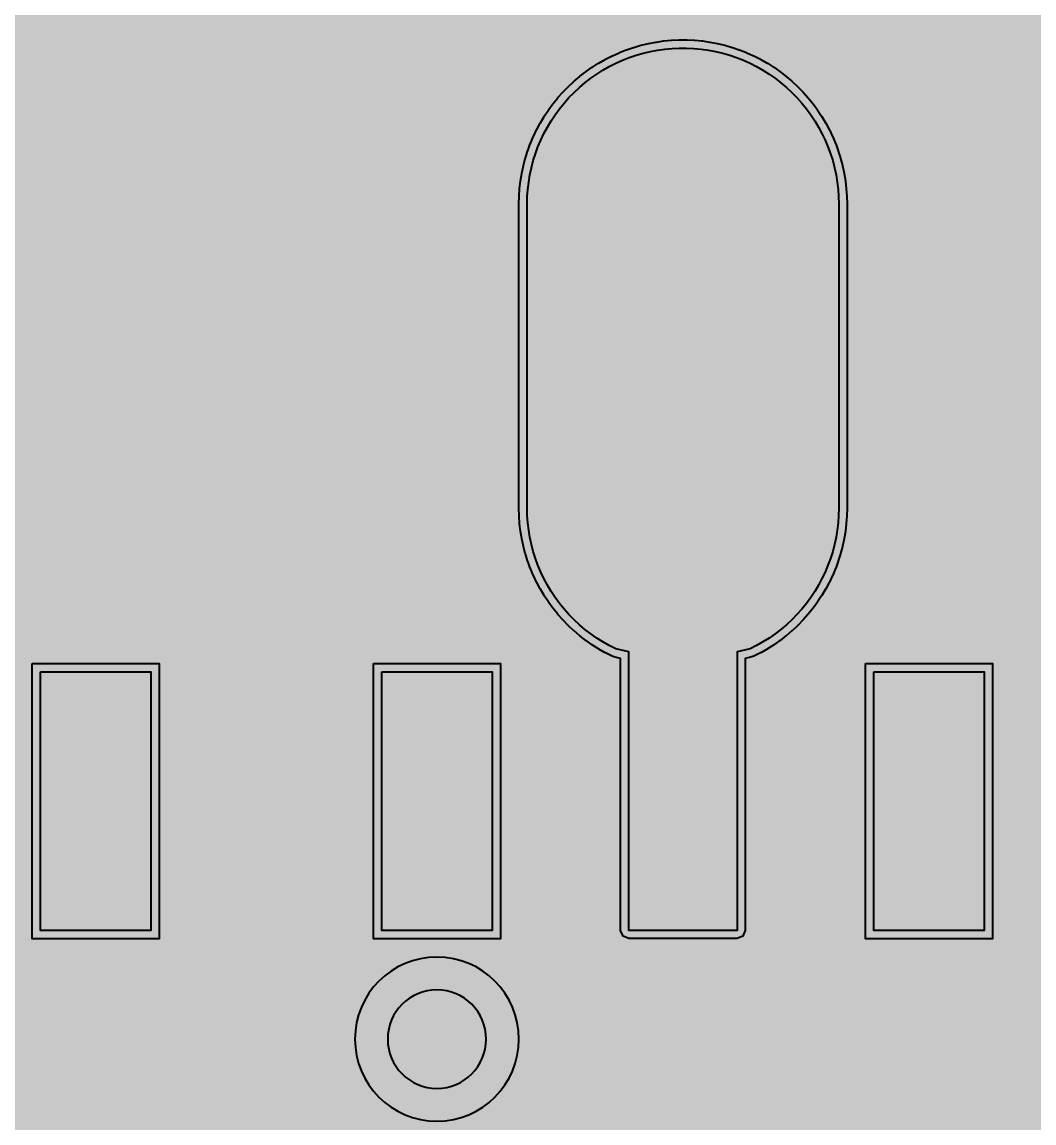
# Model space of a CAD drawing. Header units: millimetres. Extents: x -1 to 101, y -101 to 2.
# Drawn here: x 52.49 to 58.65, y -75.71 to -69 of the extents above; entities that cross this region are included whole.
import ezdxf

# ---------------------------------------------------------------- set-up
doc = ezdxf.new("R2010")
doc.units = ezdxf.units.MM
doc.header["$MEASUREMENT"] = 0
for name, color, linetype, true_color in [('Bottom-Layer', 7, 'Continuous', 0x0000ff), ('Document-Layer', 7, 'Continuous', 0xffffff), ('Hole-Layer', 7, 'Continuous', 0x222222), ('Inner2', 7, 'Continuous', 0x008000), ('Multi-Layer', 7, 'Continuous', 0xc0c0c0), ('Top-Layer', 7, 'Continuous', 0xff0000), ('Top-Paste-Mask-Layer', 7, 'Continuous', 0x808080), ('Top-Silkscreen-Layer', 7, 'Continuous', 0xffcc00), ('Top-Solder-Mask-Layer', 7, 'Continuous', 0x800080)]:
    doc.layers.add(name, color=color, linetype=linetype, true_color=true_color)

msp = doc.modelspace()

# ---------------------------------------------------------------- hatches: boundary and pattern name
at = {"layer": 'Inner2'}
msp.add_hatch(color=256, dxfattribs=at).paths.add_polyline_path([(0.3581, -96.0002), (0.3581, -63.3423), (7.5514, -63.3423), (7.2403, -63.7038), (7.1014, -64.16), (7.1581, -64.6336), (7.4008, -65.0441), (7.7883, -65.3221), (8.255, -65.4203), (8.7217, -65.3221), (9.1093, -65.0441), (9.352, -64.6336), (9.4086, -64.16), (9.2697, -63.7038), (8.9587, -63.3423), (9.2011, -63.3423), (9.2335, -63.3623), (9.271, -63.3693), (10.0574, -63.3693), (9.7743, -63.7149), (9.6431, -64.142), (9.6834, -64.587), (9.8891, -64.9837), (10.2296, -65.2729), (10.6543, -65.4117), (11.1, -65.3794), (11.5002, -65.1808), (11.7955, -64.8455), (11.9419, -64.4234), (11.9419, -64.747), (11.9803, -64.9399), (12.0895, -65.1035), (12.1127, -65.1266), (12.2762, -65.2359), (12.4691, -65.2743), (15.685, -65.2743), (15.685, -65.7861), (15.7155, -65.8598), (15.7891, -65.8903), (30.6071, -65.8903), (30.6807, -65.8598), (30.7112, -65.7861), (30.7112, -65.2743), (68.8793, -65.2743), (72.3597, -68.7546), (72.3597, -99.6421), (4, -99.6421), (3.1896, -99.5508), (2.4199, -99.2814), (1.7293, -98.8475), (1.1527, -98.2709), (0.7188, -97.5803), (0.4494, -96.8106)])
at = {"layer": 'Top-Layer'}
for points in [[(56.3575, -65.2743), (56.3575, -66.3364), (56.4054, -66.5155), (56.5365, -66.6466), (56.7156, -66.6945), (56.961, -66.6945), (56.961, -66.7715), (56.9488, -66.7715), (56.7698, -66.8195), (56.6387, -66.9506), (56.5907, -67.1296), (56.5907, -68.5066), (56.645, -68.6963), (56.7915, -68.8284), (56.7861, -68.8272), (56.7807, -68.8262), (56.737, -68.8178), (56.7287, -68.8164), (56.7204, -68.8151), (56.6763, -68.8088), (56.6679, -68.8078), (56.6595, -68.8069), (56.6152, -68.8027), (56.6068, -68.802), (56.5984, -68.8015), (56.554, -68.7995), (56.5456, -68.7992), (56.5372, -68.7991), (56.4927, -68.7991), (56.4843, -68.7992), (56.4759, -68.7995), (56.4314, -68.8015), (56.4231, -68.802), (56.4147, -68.8027), (56.3703, -68.8069), (56.362, -68.8078), (56.3536, -68.8088), (56.3095, -68.8151), (56.3012, -68.8164), (56.2929, -68.8178), (56.2492, -68.8262), (56.2441, -68.8272), (56.239, -68.8282), (56.3853, -68.6961), (56.4395, -68.5066), (56.4395, -67.1296), (56.3915, -66.9506), (56.2605, -66.8195), (56.0814, -66.7715), (54.9488, -66.7715), (54.7698, -66.8195), (54.6387, -66.9506), (54.5907, -67.1296), (54.5907, -68.5066), (54.6387, -68.6857), (54.7698, -68.8168), (54.9488, -68.8648), (56.0814, -68.8648), (56.0948, -68.8645), (56.1083, -68.8638), (56.0723, -68.876), (56.0643, -68.8789), (56.0563, -68.8819), (56.0149, -68.8982), (56.0072, -68.9013), (55.9996, -68.9046), (55.959, -68.9229), (55.9513, -68.9265), (55.9437, -68.9302), (55.9039, -68.9503), (55.8966, -68.9542), (55.8893, -68.9582), (55.8505, -68.9802), (55.8433, -68.9844), (55.8361, -68.9888), (55.7985, -69.0125), (55.7914, -69.0171), (55.7844, -69.0218), (55.7479, -69.0473), (55.7411, -69.0522), (55.7344, -69.0573), (55.6991, -69.0845), (55.6925, -69.0897), (55.686, -69.095), (55.652, -69.1238), (55.6457, -69.1294), (55.6395, -69.135), (55.6069, -69.1654), (55.6008, -69.1712), (55.5949, -69.1771), (55.5638, -69.2089), (55.558, -69.215), (55.5524, -69.2212), (55.5228, -69.2545), (55.5172, -69.2609), (55.5119, -69.2673), (55.4839, -69.302), (55.4787, -69.3086), (55.4736, -69.3153), (55.4472, -69.3512), (55.4424, -69.358), (55.4377, -69.3649), (55.413, -69.4021), (55.4085, -69.4091), (55.4041, -69.4162), (55.3812, -69.4544), (55.377, -69.4617), (55.3729, -69.469), (55.3519, -69.5083), (55.348, -69.5158), (55.3442, -69.5234), (55.325, -69.5637), (55.3216, -69.5712), (55.3183, -69.5788), (55.301, -69.6198), (55.2978, -69.6276), (55.2948, -69.6355), (55.2794, -69.6773), (55.2766, -69.6853), (55.274, -69.6933), (55.2606, -69.7358), (55.2582, -69.7438), (55.256, -69.7519), (55.2446, -69.7949), (55.2426, -69.803), (55.2408, -69.8111), (55.2314, -69.8547), (55.2297, -69.863), (55.2282, -69.8714), (55.221, -69.9153), (55.2197, -69.9236), (55.2186, -69.9319), (55.2134, -69.9761), (55.2125, -69.9845), (55.2119, -69.9929), (55.2087, -70.0373), (55.2082, -70.0456), (55.208, -70.0538), (55.2069, -70.0984), (55.2068, -70.1026), (55.2068, -70.1069), (55.2068, -71.9611), (55.2068, -71.9654), (55.2069, -71.9697), (55.208, -72.0142), (55.2082, -72.0225), (55.2087, -72.0308), (55.2119, -72.0752), (55.2125, -72.0836), (55.2134, -72.0919), (55.2186, -72.1362), (55.2197, -72.1445), (55.221, -72.1528), (55.2282, -72.1967), (55.2297, -72.2051), (55.2314, -72.2134), (55.2408, -72.257), (55.2426, -72.2651), (55.2446, -72.2732), (55.256, -72.3162), (55.2582, -72.3243), (55.2606, -72.3323), (55.274, -72.3748), (55.2766, -72.3828), (55.2794, -72.3908), (55.2948, -72.4326), (55.2978, -72.4405), (55.301, -72.4483), (55.3183, -72.4893), (55.3216, -72.4969), (55.325, -72.5044), (55.3442, -72.5446), (55.348, -72.5522), (55.3519, -72.5598), (55.3729, -72.599), (55.3736, -72.6003), (55.3743, -72.6015), (55.3627, -72.6009), (55.3511, -72.6007), (54.6791, -72.6007), (54.5, -72.6487), (54.3689, -72.7798), (54.321, -72.9589), (54.321, -74.5339), (54.3689, -74.713), (54.5, -74.844), (54.6791, -74.892), (55.3511, -74.892), (55.5273, -74.8457), (55.6579, -74.7187), (55.7306, -75.024), (55.9082, -75.2828), (56.0368, -75.4114), (53.5491, -75.4114), (53.4094, -75.4398), (53.2919, -75.5204), (53.2069, -75.2857), (53.0579, -75.0854), (52.8646, -74.892), (53.2711, -74.892), (53.4502, -74.844), (53.5813, -74.713), (53.6292, -74.5339), (53.6292, -72.9589), (53.5598, -72.7469), (53.3782, -72.6171), (53.3782, -68.7607), (53.3782, -68.3341), (53.3735, -68.2697), (53.3595, -68.2067), (53.3595, -67.1296), (53.3115, -66.9506), (53.1804, -66.8195), (53.0014, -66.7715), (52.7672, -66.7715), (52.7672, -66.6945), (53.0126, -66.6945), (53.1917, -66.6466), (53.3228, -66.5155), (53.3708, -66.3364), (53.3708, -65.2743)], [(61.5645, -65.2743), (61.5645, -66.3364), (61.6125, -66.5155), (61.7435, -66.6466), (61.9226, -66.6945), (62.168, -66.6945), (62.168, -66.7715), (62.1559, -66.7715), (61.9768, -66.8195), (61.8457, -66.9506), (61.7977, -67.1296), (61.7977, -68.5066), (61.852, -68.6963), (61.9985, -68.8284), (61.9931, -68.8272), (61.9877, -68.8262), (61.944, -68.8178), (61.9357, -68.8164), (61.9274, -68.8151), (61.8833, -68.8088), (61.8749, -68.8078), (61.8665, -68.8069), (61.8222, -68.8027), (61.8138, -68.802), (61.8055, -68.8015), (61.761, -68.7995), (61.7526, -68.7992), (61.7442, -68.7991), (61.6997, -68.7991), (61.6913, -68.7992), (61.6829, -68.7995), (61.6384, -68.8015), (61.6301, -68.802), (61.6217, -68.8027), (61.5774, -68.8069), (61.569, -68.8078), (61.5606, -68.8088), (61.5165, -68.8151), (61.5082, -68.8164), (61.4999, -68.8178), (61.4562, -68.8262), (61.4511, -68.8272), (61.446, -68.8282), (61.5923, -68.6961), (61.6465, -68.5066), (61.6465, -67.1296), (61.5986, -66.9506), (61.4675, -66.8195), (61.2884, -66.7715), (60.1559, -66.7715), (59.9768, -66.8195), (59.8457, -66.9506), (59.7977, -67.1296), (59.7977, -68.5066), (59.8457, -68.6857), (59.9768, -68.8168), (60.1559, -68.8648), (61.2884, -68.8648), (61.3018, -68.8645), (61.3153, -68.8638), (61.2793, -68.876), (61.2713, -68.8789), (61.2633, -68.8819), (61.2219, -68.8982), (61.2142, -68.9013), (61.2066, -68.9046), (61.166, -68.9229), (61.1583, -68.9265), (61.1507, -68.9302), (61.1109, -68.9503), (61.1036, -68.9542), (61.0963, -68.9582), (61.0575, -68.9802), (61.0503, -68.9844), (61.0431, -68.9888), (61.0055, -69.0125), (60.9984, -69.0171), (60.9914, -69.0218), (60.9549, -69.0473), (60.9481, -69.0522), (60.9414, -69.0573), (60.9061, -69.0845), (60.8995, -69.0897), (60.893, -69.095), (60.859, -69.1238), (60.8527, -69.1294), (60.8465, -69.135), (60.8139, -69.1654), (60.8078, -69.1712), (60.8019, -69.1771), (60.7708, -69.2089), (60.765, -69.215), (60.7594, -69.2212), (60.7298, -69.2545), (60.7243, -69.2609), (60.7189, -69.2673), (60.6909, -69.302), (60.6857, -69.3086), (60.6806, -69.3153), (60.6543, -69.3512), (60.6494, -69.358), (60.6447, -69.3649), (60.62, -69.4021), (60.6155, -69.4091), (60.6111, -69.4162), (60.5882, -69.4544), (60.584, -69.4617), (60.5799, -69.469), (60.5589, -69.5083), (60.555, -69.5158), (60.5512, -69.5234), (60.532, -69.5637), (60.5286, -69.5712), (60.5253, -69.5788), (60.508, -69.6198), (60.5048, -69.6276), (60.5018, -69.6355), (60.4864, -69.6773), (60.4836, -69.6853), (60.481, -69.6933), (60.4676, -69.7358), (60.4652, -69.7438), (60.463, -69.7519), (60.4516, -69.7949), (60.4496, -69.803), (60.4478, -69.8111), (60.4384, -69.8547), (60.4367, -69.863), (60.4353, -69.8714), (60.428, -69.9153), (60.4267, -69.9236), (60.4256, -69.9319), (60.4204, -69.9761), (60.4196, -69.9845), (60.4189, -69.9929), (60.4157, -70.0373), (60.4153, -70.0456), (60.415, -70.0538), (60.4139, -70.0984), (60.4138, -70.1026), (60.4138, -70.1069), (60.4138, -71.9611), (60.4138, -71.9654), (60.4139, -71.9697), (60.415, -72.0142), (60.4153, -72.0225), (60.4157, -72.0308), (60.4189, -72.0752), (60.4196, -72.0836), (60.4204, -72.0919), (60.4256, -72.1362), (60.4267, -72.1445), (60.428, -72.1528), (60.4353, -72.1967), (60.4367, -72.2051), (60.4384, -72.2134), (60.4478, -72.257), (60.4496, -72.2651), (60.4516, -72.2732), (60.463, -72.3162), (60.4652, -72.3243), (60.4676, -72.3323), (60.481, -72.3748), (60.4836, -72.3828), (60.4864, -72.3908), (60.5018, -72.4326), (60.5048, -72.4405), (60.508, -72.4483), (60.5253, -72.4893), (60.5286, -72.4969), (60.532, -72.5044), (60.5512, -72.5446), (60.555, -72.5522), (60.5589, -72.5598), (60.5799, -72.599), (60.5806, -72.6003), (60.5813, -72.6015), (60.5697, -72.6009), (60.5581, -72.6007), (59.8861, -72.6007), (59.707, -72.6487), (59.576, -72.7798), (59.528, -72.9589), (59.528, -74.5339), (59.576, -74.713), (59.707, -74.844), (59.8861, -74.892), (60.5581, -74.892), (60.7344, -74.8456), (60.865, -74.7185), (60.9376, -75.024), (61.1153, -75.2829), (61.2438, -75.4114), (58.7561, -75.4114), (58.5985, -75.448), (58.473, -75.5502), (58.3888, -75.3691), (58.2649, -75.2124), (57.9446, -74.892), (58.3511, -74.892), (58.5302, -74.844), (58.6613, -74.713), (58.7093, -74.5339), (58.7093, -72.9589), (58.6398, -72.7469), (58.4583, -72.6171), (58.4583, -68.7607), (58.4583, -68.3801), (58.4535, -68.3157), (58.4395, -68.2526), (58.4395, -67.1296), (58.3915, -66.9506), (58.2605, -66.8195), (58.0814, -66.7715), (57.8473, -66.7715), (57.8473, -66.6945), (58.0926, -66.6945), (58.2717, -66.6466), (58.4028, -66.5155), (58.4508, -66.3364), (58.4508, -65.2743)], [(57.4649, -70.1069), (57.4649, -71.9611), (57.4639, -72.0057), (57.4608, -72.0501), (57.4555, -72.0943), (57.4483, -72.1383), (57.4389, -72.1818), (57.4276, -72.2249), (57.4142, -72.2674), (57.3989, -72.3092), (57.3816, -72.3502), (57.3624, -72.3904), (57.3414, -72.4297), (57.3185, -72.4679), (57.2938, -72.505), (57.2675, -72.5409), (57.2395, -72.5756), (57.2099, -72.6089), (57.1788, -72.6407), (57.1462, -72.6711), (57.1122, -72.6999), (57.0769, -72.7271), (57.0404, -72.7526), (57.0027, -72.7763), (56.964, -72.7983), (56.9243, -72.8184), (56.845, -72.8367), (56.845, -74.534), (56.185, -74.534), (56.185, -72.8367), (56.1056, -72.8184), (56.0659, -72.7983), (56.0271, -72.7763), (55.9895, -72.7526), (55.9529, -72.7271), (55.9177, -72.6999), (55.8837, -72.6711), (55.8511, -72.6407), (55.82, -72.6089), (55.7904, -72.5756), (55.7624, -72.5409), (55.736, -72.505), (55.7114, -72.4679), (55.6885, -72.4297), (55.6675, -72.3904), (55.6483, -72.3502), (55.631, -72.3092), (55.6156, -72.2674), (55.6023, -72.2249), (55.5909, -72.1818), (55.5816, -72.1383), (55.5743, -72.0943), (55.5691, -72.0501), (55.566, -72.0057), (55.5649, -71.9611), (55.5649, -70.1069), (55.566, -70.0624), (55.5691, -70.018), (55.5743, -69.9737), (55.5816, -69.9298), (55.5909, -69.8862), (55.6023, -69.8432), (55.6156, -69.8007), (55.631, -69.7589), (55.6483, -69.7178), (55.6675, -69.6776), (55.6885, -69.6384), (55.7114, -69.6002), (55.736, -69.563), (55.7624, -69.5271), (55.7904, -69.4925), (55.82, -69.4592), (55.8511, -69.4274), (55.8837, -69.397), (55.9177, -69.3682), (55.9529, -69.341), (55.9895, -69.3155), (56.0271, -69.2917), (56.0659, -69.2698), (56.1056, -69.2496), (56.1463, -69.2314), (56.1877, -69.2151), (56.2298, -69.2007), (56.2726, -69.1883), (56.316, -69.178), (56.3597, -69.1697), (56.4038, -69.1634), (56.4482, -69.1593), (56.4927, -69.1572), (56.5372, -69.1572), (56.5817, -69.1593), (56.626, -69.1634), (56.6702, -69.1697), (56.7139, -69.178), (56.7572, -69.1883), (56.8, -69.2007), (56.8422, -69.2151), (56.8836, -69.2314), (56.9243, -69.2496), (56.964, -69.2698), (57.0027, -69.2917), (57.0404, -69.3155), (57.0769, -69.341), (57.1122, -69.3682), (57.1462, -69.397), (57.1788, -69.4274), (57.2099, -69.4592), (57.2395, -69.4925), (57.2675, -69.5271), (57.2938, -69.563), (57.3185, -69.6002), (57.3414, -69.6384), (57.3624, -69.6776), (57.3816, -69.7178), (57.3989, -69.7589), (57.4142, -69.8007), (57.4276, -69.8432), (57.4389, -69.8862), (57.4483, -69.9298), (57.4555, -69.9737), (57.4608, -70.018), (57.4639, -70.0624)], [(52.5991, -72.9589), (53.2711, -72.9589), (53.2711, -74.5339), (52.5991, -74.5339)], [(54.6791, -72.9589), (55.3511, -72.9589), (55.3511, -74.5339), (54.6791, -74.5339)], [(57.6791, -72.9589), (58.3511, -72.9589), (58.3511, -74.5339), (57.6791, -74.5339)]]:
    msp.add_hatch(color=256, dxfattribs=at).paths.add_polyline_path(points)
at = {"layer": 'Top-Paste-Mask-Layer'}
for points in [[(57.4649, -70.1069), (57.4649, -71.9611), (57.4639, -72.0057), (57.4608, -72.0501), (57.4555, -72.0943), (57.4483, -72.1383), (57.4389, -72.1818), (57.4276, -72.2249), (57.4142, -72.2674), (57.3989, -72.3092), (57.3816, -72.3502), (57.3624, -72.3904), (57.3414, -72.4297), (57.3185, -72.4679), (57.2938, -72.505), (57.2675, -72.5409), (57.2395, -72.5756), (57.2099, -72.6089), (57.1788, -72.6407), (57.1462, -72.6711), (57.1122, -72.6999), (57.0769, -72.7271), (57.0404, -72.7526), (57.0027, -72.7763), (56.964, -72.7983), (56.9243, -72.8184), (56.845, -72.8367), (56.845, -74.534), (56.185, -74.534), (56.185, -72.8367), (56.1056, -72.8184), (56.0659, -72.7983), (56.0271, -72.7763), (55.9895, -72.7526), (55.9529, -72.7271), (55.9177, -72.6999), (55.8837, -72.6711), (55.8511, -72.6407), (55.82, -72.6089), (55.7904, -72.5756), (55.7624, -72.5409), (55.736, -72.505), (55.7114, -72.4679), (55.6885, -72.4297), (55.6675, -72.3904), (55.6483, -72.3502), (55.631, -72.3092), (55.6156, -72.2674), (55.6023, -72.2249), (55.5909, -72.1818), (55.5816, -72.1383), (55.5743, -72.0943), (55.5691, -72.0501), (55.566, -72.0057), (55.5649, -71.9611), (55.5649, -70.1069), (55.566, -70.0624), (55.5691, -70.018), (55.5743, -69.9737), (55.5816, -69.9298), (55.5909, -69.8862), (55.6023, -69.8432), (55.6156, -69.8007), (55.631, -69.7589), (55.6483, -69.7178), (55.6675, -69.6776), (55.6885, -69.6384), (55.7114, -69.6002), (55.736, -69.563), (55.7624, -69.5271), (55.7904, -69.4925), (55.82, -69.4592), (55.8511, -69.4274), (55.8837, -69.397), (55.9177, -69.3682), (55.9529, -69.341), (55.9895, -69.3155), (56.0271, -69.2917), (56.0659, -69.2698), (56.1056, -69.2496), (56.1463, -69.2314), (56.1877, -69.2151), (56.2298, -69.2007), (56.2726, -69.1883), (56.316, -69.178), (56.3597, -69.1697), (56.4038, -69.1634), (56.4482, -69.1593), (56.4927, -69.1572), (56.5372, -69.1572), (56.5817, -69.1593), (56.626, -69.1634), (56.6702, -69.1697), (56.7139, -69.178), (56.7572, -69.1883), (56.8, -69.2007), (56.8422, -69.2151), (56.8836, -69.2314), (56.9243, -69.2496), (56.964, -69.2698), (57.0027, -69.2917), (57.0404, -69.3155), (57.0769, -69.341), (57.1122, -69.3682), (57.1462, -69.397), (57.1788, -69.4274), (57.2099, -69.4592), (57.2395, -69.4925), (57.2675, -69.5271), (57.2938, -69.563), (57.3185, -69.6002), (57.3414, -69.6384), (57.3624, -69.6776), (57.3816, -69.7178), (57.3989, -69.7589), (57.4142, -69.8007), (57.4276, -69.8432), (57.4389, -69.8862), (57.4483, -69.9298), (57.4555, -69.9737), (57.4608, -70.018), (57.4639, -70.0624)], [(52.5991, -72.9589), (53.2711, -72.9589), (53.2711, -74.5339), (52.5991, -74.5339)], [(54.6791, -72.9589), (55.3511, -72.9589), (55.3511, -74.5339), (54.6791, -74.5339)], [(57.6791, -72.9589), (58.3511, -72.9589), (58.3511, -74.5339), (57.6791, -74.5339)]]:
    msp.add_hatch(color=256, dxfattribs=at).paths.add_polyline_path(points)
at = {"layer": 'Top-Solder-Mask-Layer'}
for points in [[(57.5139, -70.0612), (57.5149, -70.1057), (57.515, -70.1063), (57.515, -70.1069), (57.515, -71.9611), (57.515, -71.9617), (57.5149, -71.9623), (57.5139, -72.0069), (57.5138, -72.008), (57.5138, -72.0092), (57.5106, -72.0536), (57.5106, -72.0548), (57.5104, -72.0559), (57.5052, -72.1002), (57.5051, -72.1013), (57.5049, -72.1025), (57.4976, -72.1464), (57.4974, -72.1476), (57.4972, -72.1488), (57.4878, -72.1923), (57.4876, -72.1935), (57.4873, -72.1946), (57.4759, -72.2376), (57.4756, -72.2388), (57.4753, -72.2399), (57.4619, -72.2824), (57.4616, -72.2835), (57.4612, -72.2846), (57.4458, -72.3264), (57.4454, -72.3275), (57.445, -72.3286), (57.4277, -72.3697), (57.4272, -72.3707), (57.4267, -72.3718), (57.4075, -72.412), (57.407, -72.413), (57.4065, -72.4141), (57.3854, -72.4533), (57.3849, -72.4544), (57.3843, -72.4554), (57.3614, -72.4936), (57.3608, -72.4946), (57.3601, -72.4956), (57.3355, -72.5327), (57.3348, -72.5337), (57.3342, -72.5346), (57.3078, -72.5705), (57.3071, -72.5715), (57.3064, -72.5724), (57.2784, -72.607), (57.2776, -72.6079), (57.2769, -72.6088), (57.2473, -72.6421), (57.2465, -72.643), (57.2457, -72.6438), (57.2145, -72.6757), (57.2137, -72.6765), (57.2129, -72.6773), (57.1803, -72.7077), (57.1794, -72.7085), (57.1785, -72.7092), (57.1446, -72.738), (57.1437, -72.7388), (57.1427, -72.7395), (57.1075, -72.7667), (57.1065, -72.7674), (57.1056, -72.7681), (57.069, -72.7936), (57.0681, -72.7942), (57.0671, -72.7949), (57.0294, -72.8186), (57.0284, -72.8192), (57.0274, -72.8198), (56.9886, -72.8418), (56.9876, -72.8424), (56.9866, -72.8429), (56.9469, -72.863), (56.9413, -72.8655), (56.9355, -72.8672), (56.895, -72.8765), (56.895, -74.534), (56.8803, -74.5694), (56.845, -74.584), (56.185, -74.584), (56.1496, -74.5694), (56.135, -74.534), (56.135, -72.8765), (56.0944, -72.8672), (56.0886, -72.8655), (56.083, -72.863), (56.0433, -72.8429), (56.0422, -72.8424), (56.0412, -72.8418), (56.0025, -72.8198), (56.0015, -72.8192), (56.0005, -72.8186), (55.9628, -72.7949), (55.9618, -72.7942), (55.9608, -72.7936), (55.9243, -72.7681), (55.9233, -72.7674), (55.9224, -72.7667), (55.8871, -72.7395), (55.8862, -72.7388), (55.8853, -72.738), (55.8513, -72.7092), (55.8505, -72.7085), (55.8496, -72.7077), (55.817, -72.6773), (55.8162, -72.6765), (55.8153, -72.6757), (55.7842, -72.6438), (55.7834, -72.643), (55.7826, -72.6421), (55.753, -72.6088), (55.7522, -72.6079), (55.7515, -72.607), (55.7235, -72.5724), (55.7228, -72.5715), (55.7221, -72.5705), (55.6957, -72.5346), (55.695, -72.5337), (55.6944, -72.5327), (55.6697, -72.4956), (55.6691, -72.4946), (55.6685, -72.4936), (55.6456, -72.4554), (55.645, -72.4544), (55.6444, -72.4533), (55.6234, -72.4141), (55.6228, -72.413), (55.6223, -72.412), (55.6031, -72.3718), (55.6027, -72.3707), (55.6022, -72.3697), (55.5849, -72.3286), (55.5845, -72.3275), (55.584, -72.3264), (55.5687, -72.2846), (55.5683, -72.2835), (55.5679, -72.2824), (55.5546, -72.2399), (55.5542, -72.2388), (55.5539, -72.2376), (55.5426, -72.1946), (55.5423, -72.1935), (55.542, -72.1923), (55.5327, -72.1488), (55.5324, -72.1476), (55.5322, -72.1464), (55.525, -72.1025), (55.5248, -72.1013), (55.5247, -72.1002), (55.5194, -72.0559), (55.5193, -72.0548), (55.5192, -72.0536), (55.5161, -72.0092), (55.516, -72.008), (55.516, -72.0069), (55.5149, -71.9623), (55.5149, -71.9617), (55.5149, -71.9611), (55.5149, -70.1069), (55.5149, -70.1063), (55.5149, -70.1057), (55.516, -70.0612), (55.516, -70.0601), (55.5161, -70.0589), (55.5192, -70.0145), (55.5193, -70.0133), (55.5194, -70.0121), (55.5247, -69.9679), (55.5248, -69.9667), (55.525, -69.9656), (55.5322, -69.9216), (55.5324, -69.9205), (55.5327, -69.9193), (55.542, -69.8757), (55.5423, -69.8746), (55.5426, -69.8735), (55.5539, -69.8304), (55.5542, -69.8293), (55.5546, -69.8282), (55.5679, -69.7857), (55.5683, -69.7846), (55.5687, -69.7835), (55.584, -69.7416), (55.5845, -69.7405), (55.5849, -69.7395), (55.6022, -69.6984), (55.6027, -69.6973), (55.6031, -69.6963), (55.6223, -69.6561), (55.6228, -69.655), (55.6234, -69.654), (55.6444, -69.6147), (55.645, -69.6137), (55.6456, -69.6127), (55.6685, -69.5745), (55.6691, -69.5735), (55.6697, -69.5725), (55.6944, -69.5354), (55.695, -69.5344), (55.6957, -69.5335), (55.7221, -69.4976), (55.7228, -69.4966), (55.7235, -69.4957), (55.7515, -69.4611), (55.7522, -69.4602), (55.753, -69.4593), (55.7826, -69.426), (55.7834, -69.4251), (55.7842, -69.4243), (55.8153, -69.3924), (55.8162, -69.3916), (55.817, -69.3908), (55.8496, -69.3604), (55.8505, -69.3596), (55.8513, -69.3588), (55.8853, -69.33), (55.8862, -69.3293), (55.8871, -69.3286), (55.9224, -69.3014), (55.9233, -69.3007), (55.9243, -69.3), (55.9608, -69.2745), (55.9618, -69.2738), (55.9628, -69.2732), (56.0005, -69.2494), (56.0015, -69.2488), (56.0025, -69.2482), (56.0412, -69.2263), (56.0422, -69.2257), (56.0433, -69.2252), (56.083, -69.205), (56.0841, -69.2045), (56.0851, -69.204), (56.1258, -69.1858), (56.1268, -69.1853), (56.1279, -69.1849), (56.1693, -69.1685), (56.1704, -69.1681), (56.1716, -69.1677), (56.2137, -69.1534), (56.2148, -69.153), (56.216, -69.1527), (56.2588, -69.1403), (56.2599, -69.14), (56.261, -69.1397), (56.3044, -69.1294), (56.3055, -69.1291), (56.3066, -69.1289), (56.3504, -69.1206), (56.3515, -69.1204), (56.3527, -69.1202), (56.3968, -69.1139), (56.398, -69.1138), (56.3992, -69.1137), (56.4435, -69.1095), (56.4447, -69.1094), (56.4458, -69.1093), (56.4903, -69.1072), (56.4915, -69.1072), (56.4927, -69.1072), (56.5372, -69.1072), (56.5384, -69.1072), (56.5396, -69.1072), (56.584, -69.1093), (56.5852, -69.1094), (56.5864, -69.1095), (56.6307, -69.1137), (56.6319, -69.1138), (56.633, -69.1139), (56.6772, -69.1202), (56.6783, -69.1204), (56.6795, -69.1206), (56.7232, -69.1289), (56.7244, -69.1291), (56.7255, -69.1294), (56.7688, -69.1397), (56.77, -69.14), (56.7711, -69.1403), (56.8139, -69.1527), (56.815, -69.153), (56.8161, -69.1534), (56.8583, -69.1677), (56.8594, -69.1681), (56.8605, -69.1685), (56.902, -69.1849), (56.903, -69.1853), (56.9041, -69.1858), (56.9447, -69.204), (56.9458, -69.2045), (56.9469, -69.205), (56.9866, -69.2252), (56.9876, -69.2257), (56.9886, -69.2263), (57.0274, -69.2482), (57.0284, -69.2488), (57.0294, -69.2494), (57.0671, -69.2732), (57.0681, -69.2738), (57.069, -69.2745), (57.1056, -69.3), (57.1065, -69.3007), (57.1075, -69.3014), (57.1427, -69.3286), (57.1437, -69.3293), (57.1446, -69.33), (57.1785, -69.3588), (57.1794, -69.3596), (57.1803, -69.3604), (57.2129, -69.3908), (57.2137, -69.3916), (57.2145, -69.3924), (57.2457, -69.4243), (57.2465, -69.4251), (57.2473, -69.426), (57.2769, -69.4593), (57.2776, -69.4602), (57.2784, -69.4611), (57.3064, -69.4957), (57.3071, -69.4966), (57.3078, -69.4976), (57.3342, -69.5335), (57.3348, -69.5344), (57.3355, -69.5354), (57.3601, -69.5725), (57.3608, -69.5735), (57.3614, -69.5745), (57.3843, -69.6127), (57.3849, -69.6137), (57.3854, -69.6147), (57.4065, -69.654), (57.407, -69.655), (57.4075, -69.6561), (57.4267, -69.6963), (57.4272, -69.6973), (57.4277, -69.6984), (57.445, -69.7395), (57.4454, -69.7405), (57.4458, -69.7416), (57.4612, -69.7835), (57.4616, -69.7846), (57.4619, -69.7857), (57.4753, -69.8282), (57.4756, -69.8293), (57.4759, -69.8304), (57.4873, -69.8735), (57.4876, -69.8746), (57.4878, -69.8757), (57.4972, -69.9193), (57.4974, -69.9205), (57.4976, -69.9216), (57.5049, -69.9656), (57.5051, -69.9667), (57.5052, -69.9679), (57.5104, -70.0121), (57.5106, -70.0133), (57.5106, -70.0145), (57.5138, -70.0589), (57.5138, -70.0601)], [(52.5483, -72.9081), (53.3219, -72.9081), (53.3219, -74.5847), (52.5483, -74.5847)], [(54.6283, -72.9081), (55.4019, -72.9081), (55.4019, -74.5847), (54.6283, -74.5847)], [(57.6283, -72.9081), (58.4019, -72.9081), (58.4019, -74.5847), (57.6283, -74.5847)]]:
    msp.add_hatch(color=256, dxfattribs=at).paths.add_polyline_path(points)

# ---------------------------------------------------------------- linework, layer by layer
at = {"layer": 'Bottom-Layer', "const_width": 0.8}
msp.add_lwpolyline([(55.0151, -78.2082), (55.0151, -75.1965)], dxfattribs=at)
at = {"layer": 'Document-Layer', "const_width": 0.3}
msp.add_lwpolyline([(54.865, -74.1053, 1), (55.1652, -74.1053, 1)], format="xyb", close=True, dxfattribs=at)
msp.add_lwpolyline([(54.865, -74.1053, 1), (55.1652, -74.1053, 1)], format="xyb", close=True, dxfattribs=at)
at = {"layer": 'Hole-Layer'}
msp.add_lwpolyline([(54.7151, -75.1965, 1), (55.3151, -75.1965), (55.3151, -75.1965, 1), (54.7151, -75.1965)], format="xyb", dxfattribs=at)
at = {"layer": 'Multi-Layer'}
msp.add_lwpolyline([(54.5151, -75.1965, 1), (55.5151, -75.1965, 1)], format="xyb", close=True, dxfattribs=at)
at = {"layer": 'Top-Layer'}
for points, const_width in [([(58.7093, -72.9589), (58.6398, -72.7469), (58.4583, -72.6171), (58.4583, -68.7607), (58.4583, -68.3801), (58.4535, -68.3157), (58.4395, -68.2526), (58.4395, -67.1296), (58.3915, -66.9506), (58.2605, -66.8195), (58.0814, -66.7715), (57.8473, -66.7715), (57.8473, -66.6945), (58.0926, -66.6945), (58.2717, -66.6466), (58.4028, -66.5155), (58.4508, -66.3364), (58.4508, -65.2743), (61.5645, -65.2743)], 0.0508), ([(52.9351, -73.7464), (52.9351, -68.3341)], 0.17), ([(58.0151, -73.7464), (58.0151, -68.3801)], 0.17), ([(55.8893, -68.9582), (55.8505, -68.9802), (55.8433, -68.9844), (55.8361, -68.9888), (55.7985, -69.0125), (55.7914, -69.0171), (55.7844, -69.0218), (55.7479, -69.0473), (55.7411, -69.0522), (55.7344, -69.0573), (55.6991, -69.0845), (55.6925, -69.0897), (55.686, -69.095), (55.652, -69.1238), (55.6457, -69.1294), (55.6395, -69.135), (55.6069, -69.1654), (55.6008, -69.1712), (55.5949, -69.1771), (55.5638, -69.2089), (55.558, -69.215), (55.5524, -69.2212), (55.5228, -69.2545), (55.5172, -69.2609), (55.5119, -69.2673), (55.4839, -69.302), (55.4787, -69.3086), (55.4736, -69.3153), (55.4472, -69.3512), (55.4424, -69.358), (55.4377, -69.3649), (55.413, -69.4021), (55.4085, -69.4091), (55.4041, -69.4162), (55.3812, -69.4544), (55.377, -69.4617), (55.3729, -69.469), (55.3519, -69.5083), (55.348, -69.5158), (55.3442, -69.5234), (55.325, -69.5637), (55.3216, -69.5712), (55.3183, -69.5788), (55.301, -69.6198), (55.2978, -69.6276), (55.2948, -69.6355), (55.2794, -69.6773), (55.2766, -69.6853), (55.274, -69.6933), (55.2606, -69.7358), (55.2582, -69.7438), (55.256, -69.7519), (55.2446, -69.7949), (55.2426, -69.803), (55.2408, -69.8111), (55.2314, -69.8547), (55.2297, -69.863), (55.2282, -69.8714), (55.221, -69.9153), (55.2197, -69.9236), (55.2186, -69.9319), (55.2134, -69.9761), (55.2125, -69.9845), (55.2119, -69.9929), (55.2087, -70.0373), (55.2082, -70.0456), (55.208, -70.0538), (55.2069, -70.0984), (55.2068, -70.1026), (55.2068, -70.1069), (55.2068, -71.9611), (55.2068, -71.9654), (55.2069, -71.9697), (55.208, -72.0142), (55.2082, -72.0225), (55.2087, -72.0308), (55.2119, -72.0752), (55.2125, -72.0836), (55.2134, -72.0919), (55.2186, -72.1362), (55.2197, -72.1445), (55.221, -72.1528), (55.2282, -72.1967), (55.2297, -72.2051), (55.2314, -72.2134), (55.2408, -72.257), (55.2426, -72.2651), (55.2446, -72.2732), (55.256, -72.3162), (55.2582, -72.3243), (55.2606, -72.3323), (55.274, -72.3748), (55.2766, -72.3828), (55.2794, -72.3908), (55.2948, -72.4326), (55.2978, -72.4405), (55.301, -72.4483), (55.3183, -72.4893), (55.3216, -72.4969), (55.325, -72.5044), (55.3442, -72.5446), (55.348, -72.5522), (55.3519, -72.5598), (55.3729, -72.599), (55.3736, -72.6003), (55.3743, -72.6015), (55.3627, -72.6009), (55.3511, -72.6007), (54.6791, -72.6007), (54.5, -72.6487), (54.3689, -72.7798), (54.321, -72.9589), (54.321, -74.5339), (54.3689, -74.713), (54.5, -74.844), (54.6791, -74.892), (55.3511, -74.892), (55.5273, -74.8457), (55.6579, -74.7187), (55.7306, -75.024), (55.9082, -75.2828), (56.0368, -75.4114), (53.5491, -75.4114), (53.4094, -75.4398), (53.2919, -75.5204), (53.2069, -75.2857), (53.0579, -75.0854), (52.8646, -74.892), (53.2711, -74.892), (53.4502, -74.844), (53.5813, -74.713), (53.6292, -74.5339), (53.6292, -72.9589), (53.5598, -72.7469), (53.3782, -72.6171), (53.3782, -68.7607)], 0.0508), ([(56.515, -71.0339), (56.515, -74.676)], 1), ([(55.0151, -72.9614), (55.0151, -72.7023)], 0.0508), ([(55.0151, -73.7464), (55.0151, -75.1965)], 0.7), ([(54.6816, -73.7464), (54.4226, -73.7464)], 0.0508), ([(51.435, -74.676), (52.4511, -75.6922)], 1), ([(56.515, -74.676), (57.6581, -75.8192)], 1), ([(55.0151, -74.5313), (55.0151, -74.7904)], 0.0508), ([(58.7561, -75.4114), (58.5985, -75.448), (58.473, -75.5502), (58.3888, -75.3691), (58.2649, -75.2124), (57.9446, -74.892), (58.3511, -74.892), (58.5302, -74.844), (58.6613, -74.713), (58.7093, -74.5339)], 0.0508), ([(55.0151, -75.1965), (55.0151, -76.7576)], 0.7), ([(52.4511, -75.6922), (52.4511, -80.0102)], 1), ([(57.6581, -75.8192), (57.6581, -79.8832)], 1), ([(54.9911, -75.7721), (54.9911, -75.513)], 0.0508)]:
    msp.add_lwpolyline(points, dxfattribs=dict(at, const_width=const_width))
for points in [[(57.4649, -70.1069), (57.4649, -71.9611), (57.4639, -72.0057), (57.4608, -72.0501), (57.4555, -72.0943), (57.4483, -72.1383), (57.4389, -72.1818), (57.4276, -72.2249), (57.4142, -72.2674), (57.3989, -72.3092), (57.3816, -72.3502), (57.3624, -72.3904), (57.3414, -72.4297), (57.3185, -72.4679), (57.2938, -72.505), (57.2675, -72.5409), (57.2395, -72.5756), (57.2099, -72.6089), (57.1788, -72.6407), (57.1462, -72.6711), (57.1122, -72.6999), (57.0769, -72.7271), (57.0404, -72.7526), (57.0027, -72.7763), (56.964, -72.7983), (56.9243, -72.8184), (56.845, -72.8367), (56.845, -74.534), (56.185, -74.534), (56.185, -72.8367), (56.1056, -72.8184), (56.0659, -72.7983), (56.0271, -72.7763), (55.9895, -72.7526), (55.9529, -72.7271), (55.9177, -72.6999), (55.8837, -72.6711), (55.8511, -72.6407), (55.82, -72.6089), (55.7904, -72.5756), (55.7624, -72.5409), (55.736, -72.505), (55.7114, -72.4679), (55.6885, -72.4297), (55.6675, -72.3904), (55.6483, -72.3502), (55.631, -72.3092), (55.6156, -72.2674), (55.6023, -72.2249), (55.5909, -72.1818), (55.5816, -72.1383), (55.5743, -72.0943), (55.5691, -72.0501), (55.566, -72.0057), (55.5649, -71.9611), (55.5649, -70.1069), (55.566, -70.0624), (55.5691, -70.018), (55.5743, -69.9737), (55.5816, -69.9298), (55.5909, -69.8862), (55.6023, -69.8432), (55.6156, -69.8007), (55.631, -69.7589), (55.6483, -69.7178), (55.6675, -69.6776), (55.6885, -69.6384), (55.7114, -69.6002), (55.736, -69.563), (55.7624, -69.5271), (55.7904, -69.4925), (55.82, -69.4592), (55.8511, -69.4274), (55.8837, -69.397), (55.9177, -69.3682), (55.9529, -69.341), (55.9895, -69.3155), (56.0271, -69.2917), (56.0659, -69.2698), (56.1056, -69.2496), (56.1463, -69.2314), (56.1877, -69.2151), (56.2298, -69.2007), (56.2726, -69.1883), (56.316, -69.178), (56.3597, -69.1697), (56.4038, -69.1634), (56.4482, -69.1593), (56.4927, -69.1572), (56.5372, -69.1572), (56.5817, -69.1593), (56.626, -69.1634), (56.6702, -69.1697), (56.7139, -69.178), (56.7572, -69.1883), (56.8, -69.2007), (56.8422, -69.2151), (56.8836, -69.2314), (56.9243, -69.2496), (56.964, -69.2698), (57.0027, -69.2917), (57.0404, -69.3155), (57.0769, -69.341), (57.1122, -69.3682), (57.1462, -69.397), (57.1788, -69.4274), (57.2099, -69.4592), (57.2395, -69.4925), (57.2675, -69.5271), (57.2938, -69.563), (57.3185, -69.6002), (57.3414, -69.6384), (57.3624, -69.6776), (57.3816, -69.7178), (57.3989, -69.7589), (57.4142, -69.8007), (57.4276, -69.8432), (57.4389, -69.8862), (57.4483, -69.9298), (57.4555, -69.9737), (57.4608, -70.018), (57.4639, -70.0624)], [(52.5991, -72.9589), (53.2711, -72.9589), (53.2711, -74.5339), (52.5991, -74.5339)], [(54.6791, -72.9589), (55.3511, -72.9589), (55.3511, -74.5339), (54.6791, -74.5339)], [(57.6791, -72.9589), (58.3511, -72.9589), (58.3511, -74.5339), (57.6791, -74.5339)]]:
    msp.add_lwpolyline(points, close=True, dxfattribs=at)
at = {"layer": 'Top-Paste-Mask-Layer'}
for points in [[(57.4649, -70.1069), (57.4649, -71.9611), (57.4639, -72.0057), (57.4608, -72.0501), (57.4555, -72.0943), (57.4483, -72.1383), (57.4389, -72.1818), (57.4276, -72.2249), (57.4142, -72.2674), (57.3989, -72.3092), (57.3816, -72.3502), (57.3624, -72.3904), (57.3414, -72.4297), (57.3185, -72.4679), (57.2938, -72.505), (57.2675, -72.5409), (57.2395, -72.5756), (57.2099, -72.6089), (57.1788, -72.6407), (57.1462, -72.6711), (57.1122, -72.6999), (57.0769, -72.7271), (57.0404, -72.7526), (57.0027, -72.7763), (56.964, -72.7983), (56.9243, -72.8184), (56.845, -72.8367), (56.845, -74.534), (56.185, -74.534), (56.185, -72.8367), (56.1056, -72.8184), (56.0659, -72.7983), (56.0271, -72.7763), (55.9895, -72.7526), (55.9529, -72.7271), (55.9177, -72.6999), (55.8837, -72.6711), (55.8511, -72.6407), (55.82, -72.6089), (55.7904, -72.5756), (55.7624, -72.5409), (55.736, -72.505), (55.7114, -72.4679), (55.6885, -72.4297), (55.6675, -72.3904), (55.6483, -72.3502), (55.631, -72.3092), (55.6156, -72.2674), (55.6023, -72.2249), (55.5909, -72.1818), (55.5816, -72.1383), (55.5743, -72.0943), (55.5691, -72.0501), (55.566, -72.0057), (55.5649, -71.9611), (55.5649, -70.1069), (55.566, -70.0624), (55.5691, -70.018), (55.5743, -69.9737), (55.5816, -69.9298), (55.5909, -69.8862), (55.6023, -69.8432), (55.6156, -69.8007), (55.631, -69.7589), (55.6483, -69.7178), (55.6675, -69.6776), (55.6885, -69.6384), (55.7114, -69.6002), (55.736, -69.563), (55.7624, -69.5271), (55.7904, -69.4925), (55.82, -69.4592), (55.8511, -69.4274), (55.8837, -69.397), (55.9177, -69.3682), (55.9529, -69.341), (55.9895, -69.3155), (56.0271, -69.2917), (56.0659, -69.2698), (56.1056, -69.2496), (56.1463, -69.2314), (56.1877, -69.2151), (56.2298, -69.2007), (56.2726, -69.1883), (56.316, -69.178), (56.3597, -69.1697), (56.4038, -69.1634), (56.4482, -69.1593), (56.4927, -69.1572), (56.5372, -69.1572), (56.5817, -69.1593), (56.626, -69.1634), (56.6702, -69.1697), (56.7139, -69.178), (56.7572, -69.1883), (56.8, -69.2007), (56.8422, -69.2151), (56.8836, -69.2314), (56.9243, -69.2496), (56.964, -69.2698), (57.0027, -69.2917), (57.0404, -69.3155), (57.0769, -69.341), (57.1122, -69.3682), (57.1462, -69.397), (57.1788, -69.4274), (57.2099, -69.4592), (57.2395, -69.4925), (57.2675, -69.5271), (57.2938, -69.563), (57.3185, -69.6002), (57.3414, -69.6384), (57.3624, -69.6776), (57.3816, -69.7178), (57.3989, -69.7589), (57.4142, -69.8007), (57.4276, -69.8432), (57.4389, -69.8862), (57.4483, -69.9298), (57.4555, -69.9737), (57.4608, -70.018), (57.4639, -70.0624)], [(52.5991, -72.9589), (53.2711, -72.9589), (53.2711, -74.5339), (52.5991, -74.5339)], [(54.6791, -72.9589), (55.3511, -72.9589), (55.3511, -74.5339), (54.6791, -74.5339)], [(57.6791, -72.9589), (58.3511, -72.9589), (58.3511, -74.5339), (57.6791, -74.5339)]]:
    msp.add_lwpolyline(points, close=True, dxfattribs=at)
at = {"layer": 'Top-Silkscreen-Layer', "const_width": 0.1524}
for points in [[(53.7614, -70.4403), (52.6126, -70.4403)], [(53.7614, -70.4403), (52.6126, -70.4403)], [(53.7614, -73.0926), (53.7614, -70.4403)], [(53.7614, -73.0926), (53.7614, -70.4403)], [(54.1891, -73.0926), (54.1891, -70.4403)], [(54.1891, -70.4403), (55.3379, -70.4403)], [(54.1891, -73.0926), (54.1891, -70.4403)], [(54.1891, -70.4403), (55.3379, -70.4403)], [(58.8414, -70.4403), (57.6926, -70.4403)], [(58.8414, -70.4403), (57.6926, -70.4403)]]:
    msp.add_lwpolyline(points, dxfattribs=at)
at = {"layer": 'Top-Solder-Mask-Layer'}
for points in [[(57.5139, -70.0612), (57.5149, -70.1057), (57.515, -70.1063), (57.515, -70.1069), (57.515, -71.9611), (57.515, -71.9617), (57.5149, -71.9623), (57.5139, -72.0069), (57.5138, -72.008), (57.5138, -72.0092), (57.5106, -72.0536), (57.5106, -72.0548), (57.5104, -72.0559), (57.5052, -72.1002), (57.5051, -72.1013), (57.5049, -72.1025), (57.4976, -72.1464), (57.4974, -72.1476), (57.4972, -72.1488), (57.4878, -72.1923), (57.4876, -72.1935), (57.4873, -72.1946), (57.4759, -72.2376), (57.4756, -72.2388), (57.4753, -72.2399), (57.4619, -72.2824), (57.4616, -72.2835), (57.4612, -72.2846), (57.4458, -72.3264), (57.4454, -72.3275), (57.445, -72.3286), (57.4277, -72.3697), (57.4272, -72.3707), (57.4267, -72.3718), (57.4075, -72.412), (57.407, -72.413), (57.4065, -72.4141), (57.3854, -72.4533), (57.3849, -72.4544), (57.3843, -72.4554), (57.3614, -72.4936), (57.3608, -72.4946), (57.3601, -72.4956), (57.3355, -72.5327), (57.3348, -72.5337), (57.3342, -72.5346), (57.3078, -72.5705), (57.3071, -72.5715), (57.3064, -72.5724), (57.2784, -72.607), (57.2776, -72.6079), (57.2769, -72.6088), (57.2473, -72.6421), (57.2465, -72.643), (57.2457, -72.6438), (57.2145, -72.6757), (57.2137, -72.6765), (57.2129, -72.6773), (57.1803, -72.7077), (57.1794, -72.7085), (57.1785, -72.7092), (57.1446, -72.738), (57.1437, -72.7388), (57.1427, -72.7395), (57.1075, -72.7667), (57.1065, -72.7674), (57.1056, -72.7681), (57.069, -72.7936), (57.0681, -72.7942), (57.0671, -72.7949), (57.0294, -72.8186), (57.0284, -72.8192), (57.0274, -72.8198), (56.9886, -72.8418), (56.9876, -72.8424), (56.9866, -72.8429), (56.9469, -72.863), (56.9413, -72.8655), (56.9355, -72.8672), (56.895, -72.8765), (56.895, -74.534), (56.8803, -74.5694), (56.845, -74.584), (56.185, -74.584), (56.1496, -74.5694), (56.135, -74.534), (56.135, -72.8765), (56.0944, -72.8672), (56.0886, -72.8655), (56.083, -72.863), (56.0433, -72.8429), (56.0422, -72.8424), (56.0412, -72.8418), (56.0025, -72.8198), (56.0015, -72.8192), (56.0005, -72.8186), (55.9628, -72.7949), (55.9618, -72.7942), (55.9608, -72.7936), (55.9243, -72.7681), (55.9233, -72.7674), (55.9224, -72.7667), (55.8871, -72.7395), (55.8862, -72.7388), (55.8853, -72.738), (55.8513, -72.7092), (55.8505, -72.7085), (55.8496, -72.7077), (55.817, -72.6773), (55.8162, -72.6765), (55.8153, -72.6757), (55.7842, -72.6438), (55.7834, -72.643), (55.7826, -72.6421), (55.753, -72.6088), (55.7522, -72.6079), (55.7515, -72.607), (55.7235, -72.5724), (55.7228, -72.5715), (55.7221, -72.5705), (55.6957, -72.5346), (55.695, -72.5337), (55.6944, -72.5327), (55.6697, -72.4956), (55.6691, -72.4946), (55.6685, -72.4936), (55.6456, -72.4554), (55.645, -72.4544), (55.6444, -72.4533), (55.6234, -72.4141), (55.6228, -72.413), (55.6223, -72.412), (55.6031, -72.3718), (55.6027, -72.3707), (55.6022, -72.3697), (55.5849, -72.3286), (55.5845, -72.3275), (55.584, -72.3264), (55.5687, -72.2846), (55.5683, -72.2835), (55.5679, -72.2824), (55.5546, -72.2399), (55.5542, -72.2388), (55.5539, -72.2376), (55.5426, -72.1946), (55.5423, -72.1935), (55.542, -72.1923), (55.5327, -72.1488), (55.5324, -72.1476), (55.5322, -72.1464), (55.525, -72.1025), (55.5248, -72.1013), (55.5247, -72.1002), (55.5194, -72.0559), (55.5193, -72.0548), (55.5192, -72.0536), (55.5161, -72.0092), (55.516, -72.008), (55.516, -72.0069), (55.5149, -71.9623), (55.5149, -71.9617), (55.5149, -71.9611), (55.5149, -70.1069), (55.5149, -70.1063), (55.5149, -70.1057), (55.516, -70.0612), (55.516, -70.0601), (55.5161, -70.0589), (55.5192, -70.0145), (55.5193, -70.0133), (55.5194, -70.0121), (55.5247, -69.9679), (55.5248, -69.9667), (55.525, -69.9656), (55.5322, -69.9216), (55.5324, -69.9205), (55.5327, -69.9193), (55.542, -69.8757), (55.5423, -69.8746), (55.5426, -69.8735), (55.5539, -69.8304), (55.5542, -69.8293), (55.5546, -69.8282), (55.5679, -69.7857), (55.5683, -69.7846), (55.5687, -69.7835), (55.584, -69.7416), (55.5845, -69.7405), (55.5849, -69.7395), (55.6022, -69.6984), (55.6027, -69.6973), (55.6031, -69.6963), (55.6223, -69.6561), (55.6228, -69.655), (55.6234, -69.654), (55.6444, -69.6147), (55.645, -69.6137), (55.6456, -69.6127), (55.6685, -69.5745), (55.6691, -69.5735), (55.6697, -69.5725), (55.6944, -69.5354), (55.695, -69.5344), (55.6957, -69.5335), (55.7221, -69.4976), (55.7228, -69.4966), (55.7235, -69.4957), (55.7515, -69.4611), (55.7522, -69.4602), (55.753, -69.4593), (55.7826, -69.426), (55.7834, -69.4251), (55.7842, -69.4243), (55.8153, -69.3924), (55.8162, -69.3916), (55.817, -69.3908), (55.8496, -69.3604), (55.8505, -69.3596), (55.8513, -69.3588), (55.8853, -69.33), (55.8862, -69.3293), (55.8871, -69.3286), (55.9224, -69.3014), (55.9233, -69.3007), (55.9243, -69.3), (55.9608, -69.2745), (55.9618, -69.2738), (55.9628, -69.2732), (56.0005, -69.2494), (56.0015, -69.2488), (56.0025, -69.2482), (56.0412, -69.2263), (56.0422, -69.2257), (56.0433, -69.2252), (56.083, -69.205), (56.0841, -69.2045), (56.0851, -69.204), (56.1258, -69.1858), (56.1268, -69.1853), (56.1279, -69.1849), (56.1693, -69.1685), (56.1704, -69.1681), (56.1716, -69.1677), (56.2137, -69.1534), (56.2148, -69.153), (56.216, -69.1527), (56.2588, -69.1403), (56.2599, -69.14), (56.261, -69.1397), (56.3044, -69.1294), (56.3055, -69.1291), (56.3066, -69.1289), (56.3504, -69.1206), (56.3515, -69.1204), (56.3527, -69.1202), (56.3968, -69.1139), (56.398, -69.1138), (56.3992, -69.1137), (56.4435, -69.1095), (56.4447, -69.1094), (56.4458, -69.1093), (56.4903, -69.1072), (56.4915, -69.1072), (56.4927, -69.1072), (56.5372, -69.1072), (56.5384, -69.1072), (56.5396, -69.1072), (56.584, -69.1093), (56.5852, -69.1094), (56.5864, -69.1095), (56.6307, -69.1137), (56.6319, -69.1138), (56.633, -69.1139), (56.6772, -69.1202), (56.6783, -69.1204), (56.6795, -69.1206), (56.7232, -69.1289), (56.7244, -69.1291), (56.7255, -69.1294), (56.7688, -69.1397), (56.77, -69.14), (56.7711, -69.1403), (56.8139, -69.1527), (56.815, -69.153), (56.8161, -69.1534), (56.8583, -69.1677), (56.8594, -69.1681), (56.8605, -69.1685), (56.902, -69.1849), (56.903, -69.1853), (56.9041, -69.1858), (56.9447, -69.204), (56.9458, -69.2045), (56.9469, -69.205), (56.9866, -69.2252), (56.9876, -69.2257), (56.9886, -69.2263), (57.0274, -69.2482), (57.0284, -69.2488), (57.0294, -69.2494), (57.0671, -69.2732), (57.0681, -69.2738), (57.069, -69.2745), (57.1056, -69.3), (57.1065, -69.3007), (57.1075, -69.3014), (57.1427, -69.3286), (57.1437, -69.3293), (57.1446, -69.33), (57.1785, -69.3588), (57.1794, -69.3596), (57.1803, -69.3604), (57.2129, -69.3908), (57.2137, -69.3916), (57.2145, -69.3924), (57.2457, -69.4243), (57.2465, -69.4251), (57.2473, -69.426), (57.2769, -69.4593), (57.2776, -69.4602), (57.2784, -69.4611), (57.3064, -69.4957), (57.3071, -69.4966), (57.3078, -69.4976), (57.3342, -69.5335), (57.3348, -69.5344), (57.3355, -69.5354), (57.3601, -69.5725), (57.3608, -69.5735), (57.3614, -69.5745), (57.3843, -69.6127), (57.3849, -69.6137), (57.3854, -69.6147), (57.4065, -69.654), (57.407, -69.655), (57.4075, -69.6561), (57.4267, -69.6963), (57.4272, -69.6973), (57.4277, -69.6984), (57.445, -69.7395), (57.4454, -69.7405), (57.4458, -69.7416), (57.4612, -69.7835), (57.4616, -69.7846), (57.4619, -69.7857), (57.4753, -69.8282), (57.4756, -69.8293), (57.4759, -69.8304), (57.4873, -69.8735), (57.4876, -69.8746), (57.4878, -69.8757), (57.4972, -69.9193), (57.4974, -69.9205), (57.4976, -69.9216), (57.5049, -69.9656), (57.5051, -69.9667), (57.5052, -69.9679), (57.5104, -70.0121), (57.5106, -70.0133), (57.5106, -70.0145), (57.5138, -70.0589), (57.5138, -70.0601)], [(52.5483, -72.9081), (53.3219, -72.9081), (53.3219, -74.5847), (52.5483, -74.5847)], [(54.6283, -72.9081), (55.4019, -72.9081), (55.4019, -74.5847), (54.6283, -74.5847)], [(57.6283, -72.9081), (58.4019, -72.9081), (58.4019, -74.5847), (57.6283, -74.5847)]]:
    msp.add_lwpolyline(points, close=True, dxfattribs=at)

doc.saveas('drawing.dxf')
